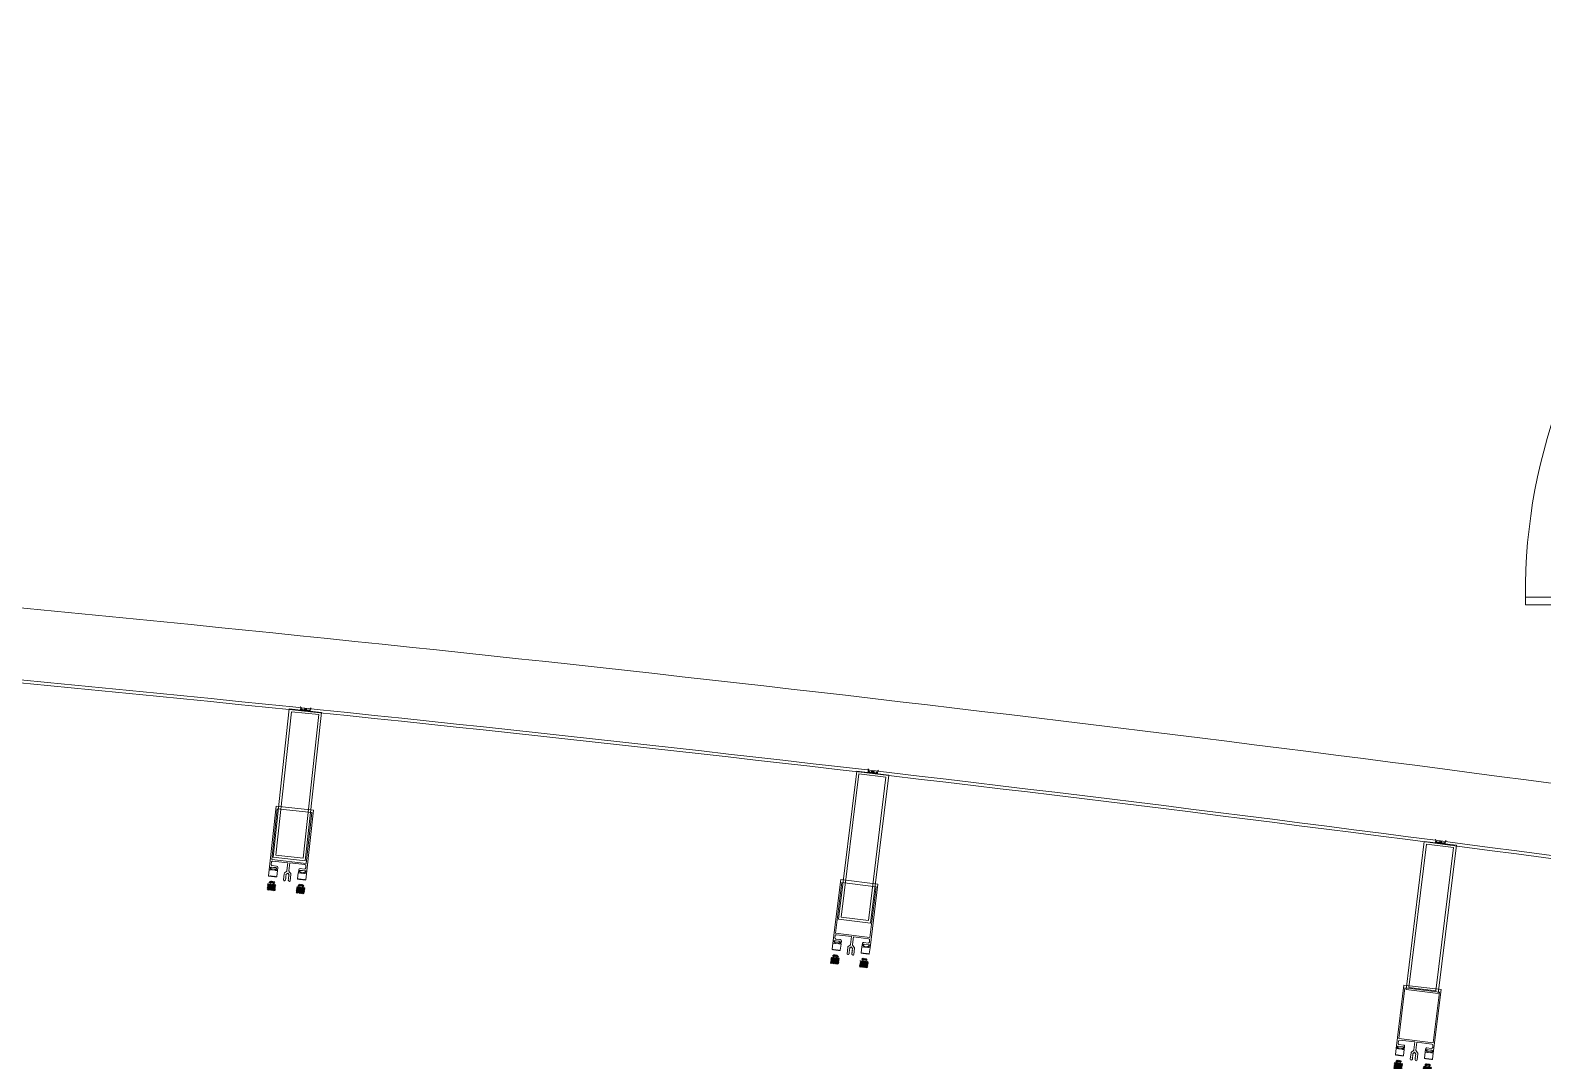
# Model space of a CAD drawing. Header units: millimetres. Extents: x 8275 to 147087, y -297470 to -191881.
# Drawn here: x 83143 to 86185, y -250723 to -248652 of the extents above; entities that cross this region are included whole.
import ezdxf

# ---------------------------------------------------------------- set-up
doc = ezdxf.new("R2010")
doc.units = ezdxf.units.MM
doc.header["$LTSCALE"] = 250
doc.header["$MEASUREMENT"] = 0
doc.layers.add('hatch', color=9, linetype='Continuous', lineweight=0)
doc.layers.add('win', color=4, linetype='Continuous', lineweight=20)

# ---------------------------------------------------------------- blocks, each defined once
blk = doc.blocks.new('GL05')
at = {"layer": 'win'}
for p, q in [((3091775.244052282, -74977.70488777498, -466566.0597862288), (3091775.244052282, -75022.66263424962, -466566.0597862288)), ((3091897.644052286, -74977.70488777442, -466566.0597862288), (3091775.244052282, -74977.70488777387, -466566.0597862288)), ((3091897.644052286, -75036.8598173464, -466566.0597862288), (3091897.644052286, -74977.70488777442, -466566.0597862288)), ((3091775.244052282, -75022.66263424962, -466566.0597862288), (3091834.398981854, -75022.66263424962, -466566.0597862288)), ((3091834.398981854, -75022.66263424962, -466566.0597862288), (3091834.398981854, -75036.85981734695, -466566.0597862288)), ((3091834.398981854, -75036.85981734695, -466566.0597862288), (3091897.644052286, -75036.8598173464, -466566.0597862288)), ((3090789.798955898, -76116.98884389347, -466566.0597862288), (3090789.798955898, -76132.74714131377, -466566.0597862288)), ((3091834.398981854, -76116.98884389347, -466566.0597862288), (3090789.798955898, -76116.98884389347, -466566.0597862288)), ((3090789.798955898, -76132.74714131377, -466566.0597862288), (3091834.398981854, -76132.74714131377, -466566.0597862288)), ((3091775.244052282, -76132.7471413132, -466566.0597862288), (3091834.398981854, -76132.7471413132, -466566.0597862288)), ((3091775.244052282, -76177.70488778784, -466566.0597862288), (3091775.244052282, -76132.7471413132, -466566.0597862288)), ((3091834.398981854, -76118.54995821587, -466566.0597862288), (3091897.644052286, -76118.54995821642, -466566.0597862288)), ((3091834.398981854, -76132.7471413132, -466566.0597862288), (3091834.398981854, -76118.54995821587, -466566.0597862288)), ((3091897.644052286, -76118.54995821642, -466566.0597862288), (3091897.644052286, -76177.7048877884, -466566.0597862288)), ((3091897.644052286, -76177.7048877884, -466566.0597862288), (3091775.244052282, -76177.70488778895, -466566.0597862288))]:
    blk.add_line(p, q, dxfattribs=at)
blk.add_ellipse((3091899.24683989, -76130.40373092359, -466566.0597862288), major_axis=(809.1103141391113, -776.2210096165953), ratio=0.9780121451387153, start_param=2.38283199922335, end_param=3.905256821452882, dxfattribs=at)

msp = doc.modelspace()

# ---------------------------------------------------------------- hatches: boundary and pattern name
at = {"layer": 'hatch', "extrusion": (-0.0002913478952308012, -0.002672994555491496, 0.9999963851017215)}
h = msp.add_hatch(dxfattribs=at)
h.set_pattern_fill('AR-HBONE', color=256, scale=0.4111842104963491, style=0)
h.set_pattern_definition([(45.00000000000033, (-6690.016578292765, -321391.3986400378), (1.826024711421455e-16, 2.326009148470469), [4.934210525956217, -1.64473684198541]), (134.9999999999999, (-6688.853573718399, -321390.2356354634), (1.826024711421455e-16, 2.326009148470469), [4.934210525956217, -1.64473684198541])])
h.paths.add_polyline_path([(83625.85971137974, -250366.5386835982), (83625.6369411191, -250368.5824998279), (83631.08711772785, -250369.1765538718), (83631.30988799874, -250367.1327376316)], flags=16)
h.paths.add_polyline_path([(83689.791139171, -250373.507030849), (83689.5683689015, -250375.5508470666), (83684.1181922881, -250374.9567930227), (83684.3409625506, -250372.9129767928)], flags=16)
edge = h.paths.add_edge_path()
edge.add_arc((83634.53315272555, -250381.8330797145), 0.6853070175936381, 173.779476390043, 353.779476390043, ccw=False)
edge.add_arc((83633.1706085708, -250381.6845662036), 0.6853070175936381, 173.779476390043, 353.779476390043, ccw=False)
edge.add_arc((83631.80806441698, -250381.5360526925), 0.6853070184712208, 173.7794763133367, 353.7794763133367, ccw=False)
edge.add_arc((83630.44552025711, -250381.3875391805), 0.6853070185111109, 173.7794764634141, 353.77947646341414, ccw=False)
edge.add_arc((83629.08297610423, -250381.2390256698), 0.6853070167758907, 173.7794766193279, 353.7794766193279, ccw=False)
edge.add_arc((83627.72043195413, -250381.0905121593), 0.6853070175936381, 173.779476390043, 353.779476390043, ccw=False)
edge.add_arc((83626.35788780032, -250380.9419986481), 0.6853070175936381, 173.7794763908767, 353.7794763908767, ccw=False)
edge.add_arc((83624.99534364603, -250380.793485137), 0.685307018531056, 173.7794764634141, 353.77947646341414, ccw=False)
edge.add_arc((83623.63279949548, -250380.6449716263), 0.6853070148412199, 173.7794763216744, 353.7794763216744, ccw=False)
edge.add_arc((83622.2702553412, -250380.4964581153), 0.6853070203261112, 173.7794764592453, 353.7794764592453, ccw=False)
edge.add_arc((83620.90771118179, -250380.3479446033), 0.6853070175936381, 173.779476390043, 353.779476390043, ccw=False)
edge.add_arc((83619.5451670317, -250380.1994310928), 0.6853070149010551, 173.7794764734193, 353.7794764734193, ccw=False)
edge.add_line((83618.86389495758, -250380.1251743375), (83620.18676450336, -250367.9884457746))
edge.add_line((83620.18676450662, -250367.9884457846), (83624.00188814104, -250368.404283616))
edge.add_line((83624.00188813638, -250368.4042836151), (83624.22465839889, -250366.360467376))
edge.add_line((83624.22465839796, -250366.3604673854), (83622.45335099706, -250366.1673998209))
edge.add_line((83622.4533509966, -250366.1673998209), (83624.46313342499, -250362.9396312138))
edge.add_line((83624.46313342592, -250362.939631214), (83633.3408860811, -250363.9072814925))
edge.add_line((83633.34088607877, -250363.9072814899), (83634.71624838095, -250367.5040214182))
edge.add_line((83634.71624838095, -250367.5040214203), (83632.94494098006, -250367.3109538559))
edge.add_line((83632.94494098146, -250367.3109538562), (83632.72217071615, -250369.3547700857))
edge.add_line((83632.72217071429, -250369.3547700854), (83636.53729434498, -250369.7706079164))
edge.add_line((83636.53729434405, -250369.7706079158), (83635.21441739146, -250381.9074043884))
edge.add_arc((83678.03567404114, -250386.4888061089), 0.6853070175936381, 173.7794764600793, 353.7794764600791)
edge.add_arc((83679.39821819589, -250386.6373196206), 0.6853070175936381, 173.7794764600793, 353.7794764600791)
edge.add_arc((83680.7607623497, -250386.7858331313), 0.6853070184512756, 173.7794765367855, 353.7794765367854)
edge.add_arc((83682.12330650957, -250386.9343466428), 0.685307018531056, 173.779476386708, 353.7794763867084)
edge.add_arc((83683.48585066013, -250387.0828601537), 0.6853070167758907, 173.7794762307942, 353.7794762307946)
edge.add_arc((83684.84839481395, -250387.2313736649), 0.6853070175936381, 173.7794764600793, 353.7794764600791)
edge.add_arc((83686.21093896404, -250387.3798871753), 0.6853070176135833, 173.7794764592455, 353.7794764592454)
edge.add_arc((83687.57348312344, -250387.5284006876), 0.6853070185111109, 173.779476386708, 353.7794763867084)
edge.add_arc((83688.93602727307, -250387.676914198), 0.6853070148611651, 173.7794765284478, 353.7794765284477)
edge.add_arc((83690.29857142782, -250387.8254277088), 0.6853070203261112, 173.7794763908768, 353.7794763908772)
edge.add_arc((83691.66111558722, -250387.973941221), 0.6853070175936381, 173.7794764600793, 353.7794764600791)
edge.add_arc((83693.02365973545, -250388.1224547311), 0.6853070149210002, 173.7794763767028, 353.7794763767032)
edge.add_line((83693.70493181096, -250388.1967114865), (83695.0185455149, -250376.1449011125))
edge.add_line((83695.0185455149, -250376.1449011109), (83691.20342188422, -250375.7290632799))
edge.add_line((83691.20342188468, -250375.72906328), (83691.42619214999, -250373.6852470505))
edge.add_line((83691.42619214999, -250373.6852470502), (83693.19749955088, -250373.8783146146))
edge.add_line((83693.19749955228, -250373.8783146267), (83691.93028468033, -250370.2933624575))
edge.add_line((83691.93028468406, -250370.2933624572), (83683.05253202654, -250369.3257121971))
edge.add_line((83683.05253202654, -250369.3257121877), (83680.93460216606, -250372.5416930171))
edge.add_line((83680.93460216746, -250372.5416930153), (83682.70590956835, -250372.7347605798))
edge.add_line((83682.70590956742, -250372.7347605911), (83682.48313930212, -250374.7785768207))
edge.add_line((83682.48313930025, -250374.77857682), (83678.66801566957, -250374.362738989))
edge.add_line((83678.66801567515, -250374.36273899), (83677.35439456766, -250386.4146172831))
at = {"layer": 'hatch', "extrusion": (-0.0003291624351153852, -0.002668601802639651, 0.9999963851017214)}
h = msp.add_hatch(dxfattribs=at)
h.set_pattern_fill('AR-HBONE', color=256, scale=0.4111842104963491, angle=-2.305242116844437e-19, style=0)
h.set_pattern_definition([(45, (-6690.443829746189, -321391.3521028486), (1.826145386562499e-16, 2.326009148470442), [4.934210525956189, -1.644736841985396]), (135, (-6689.280825171823, -321390.1890982743), (1.826145386562499e-16, 2.326009148470442), [4.934210525956189, -1.644736841985396])])
h.paths.add_polyline_path([(84759.09768709846, -250514.3783416518), (84758.84600310752, -250516.4187990856), (84764.2872229277, -250517.0899564083), (84764.53890692795, -250515.0494989642)], flags=16)
h.paths.add_polyline_path([(84822.92405034209, -250522.2511224763), (84822.67236634323, -250524.2915798978), (84817.2311465198, -250523.620422575), (84817.4828305112, -250521.579965141)], flags=16)
edge = h.paths.add_edge_path()
edge.add_arc((84767.5537232587, -250529.7940021892), 0.6853070175936381, 172.9682638518115, 352.9682638518115, ccw=False)
edge.add_arc((84766.19341830097, -250529.6262128584), 0.6853070175936381, 172.9682638518115, 352.9682638518115, ccw=False)
edge.add_arc((84764.83311334465, -250529.4584235276), 0.6853070184712208, 172.9682637751053, 352.9682637751053, ccw=False)
edge.add_arc((84763.47280838227, -250529.2906341958), 0.6853070185111109, 172.9682639251827, 352.9682639251827, ccw=False)
edge.add_arc((84762.11250342641, -250529.1228448653), 0.6853070167758907, 172.9682640810964, 352.96826408109644, ccw=False)
edge.add_arc((84760.75219847381, -250528.9550555351), 0.6853070175936381, 172.9682638518115, 352.9682638518115, ccw=False)
edge.add_arc((84759.39189351749, -250528.7872662041), 0.6853070175936381, 172.9682638526453, 352.9682638526453, ccw=False)
edge.add_arc((84758.03158856023, -250528.6194768733), 0.685307018531056, 172.9682639251827, 352.9682639251827, ccw=False)
edge.add_arc((84756.67128360717, -250528.4516875429), 0.6853070148412199, 172.9682637834429, 352.9682637834429, ccw=False)
edge.add_arc((84755.31097865084, -250528.2838982121), 0.6853070203261112, 172.9682639210139, 352.9682639210139, ccw=False)
edge.add_arc((84753.95067368847, -250528.1161088803), 0.6853070175936381, 172.9682638518115, 352.9682638518115, ccw=False)
edge.add_arc((84752.5903687354, -250527.9483195501), 0.6853070149010551, 172.9682639351879, 352.96826393518785, ccw=False)
edge.add_line((84751.91021626003, -250527.864424885), (84753.40478328176, -250515.7476417533))
edge.add_line((84753.40478328502, -250515.7476417633), (84757.21363716645, -250516.21745189))
edge.add_line((84757.2136371618, -250516.2174518891), (84757.46532115413, -250514.176994446))
edge.add_line((84757.46532115366, -250514.1769944553), (84755.69692470905, -250513.9588683251))
edge.add_line((84755.69692470858, -250513.9588683252), (84757.75220398678, -250510.7598774408))
edge.add_line((84757.75220398817, -250510.7598774411), (84766.61536699467, -250511.8531206844))
edge.add_line((84766.61536699234, -250511.8531206817), (84767.9396693169, -250515.4689723002))
edge.add_line((84767.93966931643, -250515.4689723023), (84766.17127287181, -250515.2508461722))
edge.add_line((84766.17127287367, -250515.2508461725), (84765.91958887901, -250517.291303606))
edge.add_line((84765.91958887715, -250517.2913036056), (84769.72844275486, -250517.7611137319))
edge.add_line((84769.7284427544, -250517.7611137313), (84768.2338673652, -250529.8779646611))
edge.add_arc((84810.9859693188, -250535.0651644148), 0.6853070175936381, 172.9682639218477, 352.9682639218476)
edge.add_arc((84812.34627427653, -250535.2329537463), 0.6853070175936381, 172.9682639218477, 352.9682639218476)
edge.add_arc((84813.70657923285, -250535.4007430768), 0.6853070184512756, 172.968263998554, 352.9682639985539)
edge.add_arc((84815.06688419523, -250535.5685324082), 0.685307018531056, 172.9682638484765, 352.9682638484769)
edge.add_arc((84816.42718914876, -250535.7363217388), 0.6853070167758907, 172.9682636925627, 352.9682636925631)
edge.add_arc((84817.78749410462, -250535.9041110697), 0.6853070175936381, 172.9682639218477, 352.9682639218476)
edge.add_arc((84819.14779905722, -250536.0719003998), 0.6853070176135833, 172.968263921014, 352.9682639210139)
edge.add_arc((84820.50810402006, -250536.2396897318), 0.6853070185111109, 172.9682638484765, 352.9682638484769)
edge.add_arc((84821.86840897173, -250536.4074790619), 0.6853070148611651, 172.9682639902163, 352.9682639902162)
edge.add_arc((84823.22871392898, -250536.5752683926), 0.6853070203261112, 172.9682638526453, 352.9682638526457)
edge.add_arc((84824.58901889136, -250536.7430577246), 0.6853070175936381, 172.9682639218477, 352.9682639218476)
edge.add_arc((84825.9493238421, -250536.9108470543), 0.6853070149210002, 172.9682638384713, 352.9682638384717)
edge.add_line((84826.62947631933, -250536.9947417196), (84828.1135861676, -250524.9627372228))
edge.add_line((84828.11358616714, -250524.9627372211), (84824.30473228943, -250524.4929270949))
edge.add_line((84824.30473228943, -250524.492927095), (84824.55641628409, -250522.4524696615))
edge.add_line((84824.55641628455, -250522.4524696611), (84826.32481272917, -250522.6705957912))
edge.add_line((84826.3248127301, -250522.6705958034), (84825.10848010684, -250519.0680618983))
edge.add_line((84825.10848011103, -250519.0680618981), (84816.2453171022, -250517.9748186731))
edge.add_line((84816.24531710174, -250517.9748186638), (84814.08206812039, -250521.160491816))
edge.add_line((84814.08206812132, -250521.1604918143), (84815.85046456594, -250521.3786179444))
edge.add_line((84815.85046456501, -250521.3786179557), (84815.59878057035, -250523.4190753892))
edge.add_line((84815.59878056802, -250523.4190753885), (84811.78992669031, -250522.9492652623))
edge.add_line((84811.7899266959, -250522.9492652632), (84810.30580848342, -250534.9813375676))
at = {"layer": 'hatch', "extrusion": (-0.0003291624351153853, -0.002668601802639652, 0.9999963851017214)}
h = msp.add_hatch(dxfattribs=at)
h.set_pattern_fill('AR-HBONE', color=256, scale=0.4111842104963491, angle=-2.305242116844437e-19, style=0)
h.set_pattern_definition([(45, (-6690.443829746189, -321391.3521028486), (1.826142923804519e-16, 2.326009148470442), [4.934210525956189, -1.644736841985396]), (135, (-6689.280825171823, -321390.1890982743), (1.826142923804519e-16, 2.326009148470442), [4.934210525956189, -1.644736841985396])])
h.paths.add_polyline_path([(85891.92685553225, -250726.2297808368), (85891.67517154131, -250728.2702382705), (85897.11639136149, -250728.9413955933), (85897.36807536174, -250726.9009381492)], flags=16)
h.paths.add_polyline_path([(85955.75321877588, -250734.1025616612), (85955.50153477702, -250736.1430190828), (85950.06031495359, -250735.4718617599), (85950.31199894499, -250733.4314043259)], flags=16)
edge = h.paths.add_edge_path()
edge.add_arc((85900.38289169248, -250741.6454413741), 0.6853070175936381, 172.9682638518115, 352.9682638518115, ccw=False)
edge.add_arc((85899.02258673476, -250741.4776520434), 0.6853070175936381, 172.9682638518115, 352.9682638518115, ccw=False)
edge.add_arc((85897.66228177844, -250741.3098627125), 0.6853070184712208, 172.9682637751053, 352.9682637751053, ccw=False)
edge.add_arc((85896.30197681606, -250741.1420733807), 0.6853070185111109, 172.9682639251827, 352.9682639251827, ccw=False)
edge.add_arc((85894.9416718602, -250740.9742840503), 0.6853070167758907, 172.9682640810964, 352.96826408109644, ccw=False)
edge.add_arc((85893.5813669076, -250740.80649472), 0.6853070175936381, 172.9682638518115, 352.9682638518115, ccw=False)
edge.add_arc((85892.22106195128, -250740.638705389), 0.6853070175936381, 172.9682638526453, 352.9682638526453, ccw=False)
edge.add_arc((85890.86075699402, -250740.4709160583), 0.685307018531056, 172.9682639251827, 352.9682639251827, ccw=False)
edge.add_arc((85889.50045204096, -250740.3031267278), 0.6853070148412199, 172.9682637834429, 352.9682637834429, ccw=False)
edge.add_arc((85888.14014708463, -250740.135337397), 0.6853070203261112, 172.9682639210139, 352.9682639210139, ccw=False)
edge.add_arc((85886.77984212225, -250739.9675480653), 0.6853070175936381, 172.9682638518115, 352.9682638518115, ccw=False)
edge.add_arc((85885.41953716919, -250739.799758735), 0.6853070149010551, 172.9682639351879, 352.96826393518785, ccw=False)
edge.add_line((85884.73938469382, -250739.71586407), (85886.23395171555, -250727.5990809382))
edge.add_line((85886.23395171881, -250727.5990809482), (85890.04280560024, -250728.0688910749))
edge.add_line((85890.04280559559, -250728.068891074), (85890.29448958792, -250726.0284336309))
edge.add_line((85890.29448958745, -250726.0284336402), (85888.52609314283, -250725.8103075101))
edge.add_line((85888.52609314237, -250725.8103075101), (85890.58137242057, -250722.6113166257))
edge.add_line((85890.58137242196, -250722.611316626), (85899.44453542845, -250723.7045598693))
edge.add_line((85899.44453542613, -250723.7045598666), (85900.76883775069, -250727.3204114851))
edge.add_line((85900.76883775022, -250727.3204114872), (85899.0004413056, -250727.1022853571))
edge.add_line((85899.00044130746, -250727.1022853575), (85898.7487573128, -250729.142742791))
edge.add_line((85898.74875731094, -250729.1427427905), (85902.55761118865, -250729.6125529168))
edge.add_line((85902.55761118818, -250729.6125529163), (85901.06303579899, -250741.7294038461))
edge.add_arc((85943.8151377526, -250746.9166035998), 0.6853070175936381, 172.9682639218477, 352.9682639218476)
edge.add_arc((85945.17544271032, -250747.0843929312), 0.6853070175936381, 172.9682639218477, 352.9682639218476)
edge.add_arc((85946.53574766664, -250747.2521822617), 0.6853070184512756, 172.968263998554, 352.9682639985539)
edge.add_arc((85947.89605262902, -250747.4199715931), 0.685307018531056, 172.9682638484765, 352.9682638484769)
edge.add_arc((85949.25635758255, -250747.5877609237), 0.6853070167758907, 172.9682636925627, 352.9682636925631)
edge.add_arc((85950.6166625384, -250747.7555502546), 0.6853070175936381, 172.9682639218477, 352.9682639218476)
edge.add_arc((85951.976967491, -250747.9233395847), 0.6853070176135833, 172.968263921014, 352.9682639210139)
edge.add_arc((85953.33727245385, -250748.0911289167), 0.6853070185111109, 172.9682638484765, 352.9682638484769)
edge.add_arc((85954.69757740552, -250748.2589182469), 0.6853070148611651, 172.9682639902163, 352.9682639902162)
edge.add_arc((85956.05788236277, -250748.4267075775), 0.6853070203261112, 172.9682638526453, 352.9682638526457)
edge.add_arc((85957.41818732515, -250748.5944969095), 0.6853070175936381, 172.9682639218477, 352.9682639218476)
edge.add_arc((85958.77849227589, -250748.7622862392), 0.6853070149210002, 172.9682638384713, 352.9682638384717)
edge.add_line((85959.45864475312, -250748.8461809045), (85960.94275460139, -250736.8141764077))
edge.add_line((85960.94275460092, -250736.814176406), (85957.13390072322, -250736.3443662798))
edge.add_line((85957.13390072322, -250736.3443662799), (85957.38558471788, -250734.3039088464))
edge.add_line((85957.38558471834, -250734.303908846), (85959.15398116296, -250734.5220349761))
edge.add_line((85959.1539811639, -250734.5220349883), (85957.93764854062, -250730.9195010832))
edge.add_line((85957.93764854482, -250730.919501083), (85949.074485536, -250729.826257858))
edge.add_line((85949.07448553553, -250729.8262578487), (85946.91123655418, -250733.0119310009))
edge.add_line((85946.91123655511, -250733.0119309992), (85948.67963299973, -250733.2300571293))
edge.add_line((85948.6796329988, -250733.2300571406), (85948.42794900414, -250735.2705145741))
edge.add_line((85948.42794900181, -250735.2705145735), (85944.6190951241, -250734.8007044472))
edge.add_line((85944.61909512969, -250734.8007044482), (85943.13497691721, -250746.8327767526))

# ---------------------------------------------------------------- linework, layer by layer
at = {"layer": 'win', "extrusion": (-0.0002913478952306587, -0.002672994555491496, 0.9999963851017215)}
for p, q in [((83685.97921189712, -250011.3912846864, -11300.6378476528), (83687.19324366562, -250012.9023369581, -11300.6378476528)), ((83687.19324366562, -250012.9023369581, -11300.6378476528), (83686.59919389011, -250018.3524940932, -11300.6378476528)), ((83706.26886262326, -250014.9815186732, -11300.6378476528), (83705.67481284775, -250020.43167582, -11300.6378476528)), ((83707.77991927788, -250013.7674923736, -11300.6378476528), (83706.26886262326, -250014.9815186732, -11300.6378476528)), ((83686.59919389011, -250018.3524940932, -11300.6378476528), (83685.08813723456, -250019.5665204044, -11300.6378476528)), ((83705.67481284775, -250020.43167582, -11300.6378476528), (83706.88884462137, -250021.9427280925, -11300.6378476528))]:
    msp.add_line(p, q, dxfattribs=at)
at = {"layer": 'win', "extrusion": (-0.0003291624351152406, -0.002668601802639637, 0.9999963851017215)}
for p, q in [((84827.15353924641, -250136.5829319099, -11300.6378476528), (84828.34605615027, -250138.1110207611, -11300.6378476528)), ((84828.34605615027, -250138.1110207611, -11300.6378476528), (84827.67490364145, -250143.5522212026, -11300.6378476528)), ((84827.67490364145, -250143.5522212026, -11300.6378476528), (84826.14681048458, -250144.7447325875, -11300.6378476528)), ((84847.39032656653, -250140.4600630161, -11300.6378476528), (84846.71917405864, -250145.9012634691, -11300.6378476528)), ((84846.71917405864, -250145.9012634691, -11300.6378476528), (84847.91169096716, -250147.4293523212, -11300.6378476528)), ((84848.91841972293, -250139.2675516427, -11300.6378476528), (84847.39032656653, -250140.4600630161, -11300.6378476528)), ((85969.21022569668, -250284.8209624874, -11300.6378476528), (85967.6821325398, -250286.0134738723, -11300.6378476528)), ((85968.68886130163, -250277.8516731947, -11300.6378476528), (85969.8813782055, -250279.379762046, -11300.6378476528)), ((85969.8813782055, -250279.379762046, -11300.6378476528), (85969.21022569668, -250284.8209624874, -11300.6378476528)), ((85988.92564862175, -250281.7288043009, -11300.6378476528), (85988.25449611386, -250287.170004754, -11300.6378476528)), ((85988.25449611386, -250287.170004754, -11300.6378476528), (85989.44701302238, -250288.698093606, -11300.6378476528)), ((85990.45374177815, -250280.5362929276, -11300.6378476528), (85988.92564862175, -250281.7288043009, -11300.6378476528))]:
    msp.add_line(p, q, dxfattribs=at)
at = {"layer": 'win', "elevation": -11300.6378476528}
for points in [[(83695.90801051632, -250321.4328154625), (83728.41453168076, -250023.1991384883), (83663.79723500274, -250016.156058902), (83631.29071383644, -250314.3897358767)], [(83691.479224585, -250315.9204788265), (83722.9021950448, -250027.6279244185), (83668.22602093313, -250021.6683955378), (83636.8030504724, -250309.9609499461)], [(84832.69183461415, -250446.7339582382), (84869.41743256245, -250148.9903933118), (84804.90632682806, -250141.0331804224), (84768.1807288779, -250438.7767453493)], [(84828.34153516311, -250441.15947219), (84863.84294651402, -250153.3406927615), (84809.25662627816, -250146.6076664704), (84773.75521492632, -250434.4264458992)], [(85974.22715666937, -250588.0026995231), (86010.95275461767, -250290.2591345967), (85946.44164888328, -250282.3019217072), (85909.71605093312, -250580.0454866341)], [(85969.87685721833, -250582.4282134748), (86005.37826856924, -250294.6094340463), (85950.79194833338, -250287.8764077552), (85915.29053698154, -250575.695187184)]]:
    msp.add_lwpolyline(points, close=True, dxfattribs=at)
at = {"layer": 'win', "extrusion": (-0.0002913478952306587, -0.002672994555491496, 0.9999963851017215), "elevation": -10439.64903442429}
msp.add_lwpolyline([(83659.31785147943, -250381.6290007337), (83659.80346374305, -250382.2334237963), (83659.19904066969, -250382.7190360517), (83658.90201365149, -250385.4441243653), (83659.38762590995, -250386.0485474249), (83658.78320284425, -250386.5341596858), (83658.48617581786, -250389.2592479949), (83658.97686422708, -250389.8699891487, 0.9606708062894292), (83662.52925423083, -250390.113551771), (83663.89514134919, -250377.5821565074, 0.1989123673796638), (83663.36582428357, -250375.7696234509), (83660.39680987145, -250372.0742043779, -0.1989123673796519), (83659.86749281327, -250370.2616713191), (83661.5771469257, -250354.576369726), (83691.82562713268, -250357.8733696714, -0.414213562373095), (83694.010882285, -250360.5932734616), (83693.58019310117, -250364.5446515178, -0.414213562373095), (83690.86028931156, -250366.7299066696), (83682.14000672943, -250365.7794202074, 0.414213562373095), (83679.4201029266, -250367.9646753565), (83678.7220894335, -250374.3686328736), (83682.53721306342, -250374.7844707158), (83682.7599833225, -250372.7406544745), (83680.98867591584, -250372.5475869213), (83681.35995969856, -250369.1412265336), (83693.62285708859, -250370.4778481338), (83693.25157330895, -250373.8842085109), (83691.48026589822, -250373.6911409555), (83691.25749564078, -250375.7349571749), (83695.07261926615, -250376.1507950043), (83709.01905311548, -250248.198909798), (83634.0791246866, -250240.0306666947), (83620.1326908323, -250367.9825519106), (83623.94781446322, -250368.3983897425), (83624.17058472455, -250366.3545735008), (83622.39927732214, -250366.1615059478), (83622.7705611105, -250362.7551455606), (83635.03345848511, -250364.0917671599), (83634.6621747103, -250367.4981275475), (83632.89086731046, -250367.3050599839), (83632.66809704166, -250369.3488762128), (83636.48322067752, -250369.7647140327), (83637.1812341721, -250363.3607565163, 0.414213562373095), (83634.99597901996, -250360.6408527181), (83626.27569644121, -250359.6903662572, -0.414213562373095), (83624.0904412777, -250356.9704624559), (83624.5211304644, -250353.0190844128, -0.414213562373095), (83627.2410342613, -250350.8338292488), (83657.4895144701, -250354.1308291939), (83655.77986035412, -250369.8161307866, -0.1989123673796519), (83654.87248961843, -250371.4720688847), (83651.17707055197, -250374.4410832956, 0.1989123673796638), (83650.26969980793, -250376.0970214028), (83648.90381269388, -250388.6284166607, 0.9606708062894292), (83652.4252580612, -250389.1558823549), (83653.03599921039, -250388.6651939408), (83653.3330262419, -250385.9401056429), (83652.84741397479, -250385.3356825729), (83653.45183703704, -250384.8500703089), (83653.74886406175, -250382.1249820088), (83653.26325181345, -250381.5205589439), (83653.8676748751, -250381.0349466802), (83654.16470189799, -250378.3098583808), (83653.67908963347, -250377.7054353109), (83657.30562802429, -250374.7917617699), (83660.219301567, -250378.4183001636), (83659.61487850784, -250378.9039124243)], format="xyb", close=True, dxfattribs=at)
at = {"layer": 'win', "extrusion": (-0.0002913478952306587, -0.002672994555491496, 0.9999963851017215)}
for points, elevation in [([(83636.2101589524, -250245.777870334), (83625.08548180328, -250347.8414166219), (83694.57523362903, -250355.4156056845), (83705.69991077099, -250253.352059385)], -10439.6490344243), ([(83625.85971141908, -250366.5386836087), (83625.63694116629, -250368.5824998404), (83631.0871177677, -250369.1765538814), (83631.30988803967, -250367.1327376445)], -10439.64903442431), ([(83689.79113921146, -250373.5070308605), (83689.56836894286, -250375.5508470772), (83684.11819233172, -250374.9567930344), (83684.34096258915, -250372.9129768033)], -10439.64903442431)]:
    msp.add_lwpolyline(points, close=True, dxfattribs=dict(at, elevation=elevation))
for points, elevation in [([(83635.21442484399, -250381.9073364824, -0.9999999999999999), (83633.85188069002, -250381.7588229716, -0.9999999999999999), (83632.48933654165, -250381.6103094612, -0.9999999999999999), (83631.12679238303, -250381.4617959493, -0.9999999999999999), (83629.76424822907, -250381.3132824379, -0.9999999999999999), (83628.40170407278, -250381.1647689341, -0.9999999999999999), (83627.03915991416, -250381.0162554144, -0.9999999999999999), (83625.67661576206, -250380.8677419032, -0.9999999999999999), (83624.31407161357, -250380.7192283942, -0.9999999999999999), (83622.9515274606, -250380.5707148828, -0.9999999999999999), (83621.58898330844, -250380.4222013731, -0.9999999999999999), (83620.22643915034, -250380.2736878608, -0.9999999999999999), (83618.86389500144, -250380.1251743497), (83620.18676454677, -250367.9884457945), (83623.94781446473, -250368.3983897364), (83624.17058472827, -250366.3545735069), (83622.4533510425, -250366.1673998325), (83624.46313346984, -250362.9396312257), (83633.34088613247, -250363.9072815034), (83634.71624842452, -250367.5040214313), (83632.89086731477, -250367.3050599837), (83632.66809704166, -250369.3488762124), (83636.53729438309, -250369.7706079255), (83635.21441742964, -250381.9074044061)], -10439.64903442428), ([(83677.35440200583, -250386.4145493648, 0.9999999999999999), (83678.71694616445, -250386.5630628764, 0.9999999999999999), (83680.07949031096, -250386.7115763853, 0.9999999999999999), (83681.44203447191, -250386.8600898988, 0.9999999999999999), (83682.80457863565, -250387.0086034112, 0.9999999999999999), (83684.16712277838, -250387.1571169198, 0.9999999999999999), (83685.52966692774, -250387.3056304305, 0.9999999999999999), (83686.8922110863, -250387.4541439428, 0.9999999999999999), (83688.25475523486, -250387.6026574527, 0.9999999999999999), (83689.61729939097, -250387.7511709644, 0.9999999999999999), (83690.97984354837, -250387.8996844752, 0.9999999999999999), (83692.34238770134, -250388.0481979861, 0.9999999999999999), (83693.70493184884, -250388.1967114964), (83695.01854555224, -250376.1449011204), (83691.20342192671, -250375.7290632907), (83691.42619219268, -250373.6852470613), (83693.19749958927, -250373.8783146364), (83691.93028472716, -250370.2933624678), (83683.0525320641, -250369.3257121965), (83680.93460220715, -250372.541693026), (83682.70590961384, -250372.7347606031), (83682.48313934366, -250374.7785768314), (83678.66801571965, -250374.3627390012), (83677.35439460602, -250386.4146172843)], -10439.6490344243)]:
    msp.add_lwpolyline(points, format="xyb", dxfattribs=dict(at, elevation=elevation))
at = {"layer": 'win', "extrusion": (-0.0003291624351152406, -0.002668601802639637, 0.9999963851017215), "elevation": -10440.80784437557}
for points in [[(84792.33882722606, -250529.9408418756), (84792.81583348358, -250530.5520795874), (84792.20459575982, -250531.0290858355), (84791.86901710098, -250533.7496957543), (84792.34602335191, -250534.360933463), (84791.73478564067, -250534.8379397175), (84791.3992069746, -250537.5585496316), (84791.88119941614, -250538.1761766684, 0.9606708062894292), (84795.42978504866, -250538.4700091072), (84796.97295296601, -250525.9592078683, 0.1989123673796638), (84796.46935053648, -250524.1393624821), (84793.55295291576, -250520.4022789114, -0.1989123673796519), (84793.04935049311, -250518.582433523), (84794.98090350362, -250502.922909066), (84825.17967352783, -250506.6478322095, -0.414213562373095), (84827.32620164772, -250509.3984019197), (84826.83961258784, -250513.3432863038, -0.414213562373095), (84824.08904287741, -250515.4898144246), (84815.38309115934, -250514.4159627162, 0.414213562373095), (84812.63252143694, -250516.562490835), (84811.84391158895, -250522.955924124), (84815.65276546848, -250523.4257342617), (84815.90444945748, -250521.3852768162), (84814.1360530072, -250521.1671506974), (84814.55552633834, -250517.7663883033), (84826.7982709525, -250519.2764922814), (84826.37879762393, -250522.6772546646), (84824.61040117034, -250522.4591285438), (84824.35871718355, -250524.4995859671), (84828.16757105387, -250524.9693960917), (84843.9241315427, -250397.2277867919), (84769.10735896883, -250387.9993736029), (84753.35079847724, -250515.7409829122), (84757.15965235503, -250516.2107930395), (84757.41133634577, -250514.1703355935), (84755.64293989922, -250513.9522094748), (84756.0624132369, -250510.5514470816), (84768.30515783427, -250512.0615510584), (84767.88568451193, -250515.4623134522), (84766.11728806795, -250515.2441873231), (84765.86560406911, -250517.2846447561), (84769.67445795049, -250517.7544548711), (84770.4630678, -250511.3610215823, 0.414213562373095), (84768.31653968012, -250508.6104518638), (84759.61058796365, -250507.5366001567, -0.414213562373095), (84757.4640598298, -250504.7860304352), (84757.9506488941, -250500.8411460641, -0.414213562373095), (84760.70121861153, -250498.6946179311), (84790.89998863685, -250502.4195410745), (84788.96843562316, -250518.079065531, -0.1989123673796519), (84788.03771129934, -250519.7219912341), (84784.30062773342, -250522.6383888546, 0.1989123673796638), (84783.36990339872, -250524.2813145661), (84781.82673548658, -250536.7921157998, 0.9606708062894292), (84785.34036012046, -250537.3693847462), (84785.95798715625, -250536.8873922986), (84786.2935658254, -250534.1667823952), (84785.81655956779, -250533.5555446765), (84786.42779727517, -250533.0785384189), (84786.76337593942, -250530.3579285135), (84786.28636969846, -250529.7466908001), (84786.89760741137, -250529.2696845431), (84787.233186075, -250526.5490746385), (84786.75617981797, -250525.9378369197), (84790.42360610091, -250523.0757994196), (84793.28564360297, -250526.7432257067), (84792.6744058962, -250527.2202319609)], [(85925.16799566016, -250741.7922810606), (85925.6450019179, -250742.4035187722), (85925.0337641948, -250742.8805250203), (85924.69818553653, -250745.6011349391), (85925.17519178716, -250746.2123726479), (85924.5639540761, -250746.6893789023), (85924.22837540883, -250749.4099888164), (85924.71036785167, -250750.0276158533, 0.9606708062894292), (85928.2589534832, -250750.3214482923), (85929.8021213996, -250737.8106470531, 0.1989123673796638), (85929.29851897183, -250735.9908016672), (85926.38212135002, -250732.2537180963, -0.1989123673796519), (85925.87851892847, -250730.4338727079), (85927.81007193918, -250714.7743482509), (85958.00884196305, -250718.4992713946, -0.414213562373095), (85960.15537008319, -250721.2498411047), (85959.66878102231, -250725.1947254887, -0.414213562373095), (85956.91821131189, -250727.3412536099), (85948.21225959309, -250726.2674019012, 0.414213562373095), (85945.46168987069, -250728.4139300197), (85944.67308002259, -250734.8073633089), (85948.48193390222, -250735.2771734468), (85948.7336178922, -250733.2367160012), (85946.96522144169, -250733.0185898824), (85947.38469477266, -250729.6178274882), (85959.62743938703, -250731.1279314663), (85959.20796605697, -250734.5286938496), (85957.43956960436, -250734.3105677287), (85957.18788561701, -250736.351025152), (85960.99673948756, -250736.8208352768), (85976.75329997849, -250609.0792259766), (85901.93652740384, -250599.8508127877), (85886.17996691042, -250727.5924220971), (85889.98882078912, -250728.0622322245), (85890.24050478032, -250726.0217747786), (85888.47210833349, -250725.8036486598), (85888.89158167125, -250722.4028862666), (85901.13432626877, -250723.9129902432), (85900.71485294477, -250727.3137526371), (85898.9464565018, -250727.0956265082), (85898.69477250257, -250729.1360839411), (85902.50362638445, -250729.605894056), (85903.29223623432, -250723.2124607673, 0.414213562373095), (85901.14570811429, -250720.4618910489), (85892.43975639816, -250719.3880393417, -0.414213562373095), (85890.29322826496, -250716.6374696202), (85890.77981732922, -250712.6925852491, -0.414213562373095), (85893.53038704678, -250710.546057116), (85923.72915707315, -250714.2709802595), (85921.79760405848, -250729.930504716, -0.1989123673796519), (85920.86687973443, -250731.573430419), (85917.12979616935, -250734.4898280396, 0.1989123673796638), (85916.19907183289, -250736.132753751), (85914.65590391887, -250748.6435549848, 0.9606708062894292), (85918.16952855542, -250749.2208239311), (85918.78715559047, -250748.7388314833), (85919.12273426032, -250746.0182215802), (85918.64572800227, -250745.4069838613), (85919.25696571032, -250744.9299776038), (85919.5925443745, -250742.2093676984), (85919.11553813337, -250741.5981299846), (85919.72677584628, -250741.1211237281), (85920.06235450949, -250738.4005138234), (85919.58534825408, -250737.7892761047), (85923.25277453409, -250734.9272386046), (85926.11481203769, -250738.5946648919), (85925.50357433048, -250739.0716711459)]]:
    msp.add_lwpolyline(points, format="xyb", close=True, dxfattribs=at)
at = {"layer": 'win', "extrusion": (-0.0003291624351152406, -0.002668601802639637, 0.9999963851017215)}
for points, elevation in [([(84771.15681156042, -250393.7761720922), (84758.58824834763, -250495.6719872235), (84827.96380110619, -250504.2292430929), (84840.53236431454, -250402.33342795)], -10440.80784437557), ([(84759.09768714066, -250514.3783416626), (84758.84600315428, -250516.4187990981), (84764.28722296873, -250517.0899564181), (84764.53890697066, -250515.049498977)], -10440.80784437558), ([(84822.9240503825, -250522.2511224876), (84822.67236638366, -250524.2915799082), (84817.23114656466, -250523.6204225869), (84817.48283055151, -250521.5799651516)], -10440.80784437559), ([(85903.9859799963, -250605.6276112772), (85891.41741678322, -250707.5234264084), (85960.79296954168, -250716.0806822777), (85973.36153274927, -250614.1848671349)], -10440.80784437558), ([(85891.92685557433, -250726.2297808476), (85891.67517158907, -250728.270238283), (85897.11639140306, -250728.941395603), (85897.36807540416, -250726.900938162)], -10440.80784437557), ([(85955.75321881635, -250734.1025616726), (85955.50153481746, -250736.1430190933), (85950.06031499812, -250735.4718617718), (85950.31199898515, -250733.4314043366)], -10440.80784437558)]:
    msp.add_lwpolyline(points, close=True, dxfattribs=dict(at, elevation=elevation))
for points, elevation in [([(84768.23387577798, -250529.8778968668, -0.9999999999999999), (84766.87357082067, -250529.7101075363, -0.9999999999999999), (84765.5132658698, -250529.5423182063, -0.9999999999999999), (84764.15296090861, -250529.3745288746, -0.9999999999999999), (84762.79265595136, -250529.2067395436, -0.9999999999999999), (84761.43235099335, -250529.03895022, -0.9999999999999999), (84760.07204603242, -250528.8711608803, -0.9999999999999999), (84758.71174107668, -250528.7033715495, -0.9999999999999999), (84757.35143612645, -250528.5355822208, -0.9999999999999999), (84755.99113117109, -250528.3677928896, -0.9999999999999999), (84754.63082621756, -250528.2000035603, -0.9999999999999999), (84753.2705212567, -250528.0322142283, -0.9999999999999999), (84751.91021630543, -250527.8644248974), (84753.40478332479, -250515.747641773), (84757.15965235665, -250516.2107930333), (84757.41133634694, -250514.1703355997), (84755.69692475416, -250513.958868337), (84757.75220403, -250510.7598774528), (84766.61536704627, -250511.853120696), (84767.93966936064, -250515.4689723135), (84766.11728807005, -250515.244187323), (84765.86560407028, -250517.2846447557), (84769.72844279384, -250517.7611137412), (84768.2338674012, -250529.8779646789)], -10440.80784437556), ([(84810.30581688219, -250534.9812697608, 0.9999999999999999), (84811.66612184259, -250535.1490590923, 0.9999999999999999), (84813.02642679146, -250535.3168484208, 0.9999999999999999), (84814.38673175617, -250535.4846377542, 0.9999999999999999), (84815.74703672198, -250535.6524270865, 0.9999999999999999), (84817.10734166874, -250535.8202164149, 0.9999999999999999), (84818.46764662175, -250535.9880057454, 0.9999999999999999), (84819.82795158157, -250536.1557950775, 0.9999999999999999), (84821.18825653338, -250536.323584407, 0.9999999999999999), (84822.54856149142, -250536.4913737384, 0.9999999999999999), (84823.90886645134, -250536.6591630692, 0.9999999999999999), (84825.26917140673, -250536.8269523996, 0.9999999999999999), (84826.6294763566, -250536.9947417296), (84828.11358620589, -250524.9627372305), (84824.30473233199, -250524.4929271057), (84824.55641632646, -250522.4524696721), (84826.32481276698, -250522.6705958132), (84825.10848015195, -250519.0680619088), (84816.24531714036, -250517.974818673), (84814.08206816099, -250521.160491825), (84815.85046460929, -250521.3786179677), (84815.59878061232, -250523.4190753999), (84811.78992674123, -250522.9492652746), (84810.30580852072, -250534.9813375686)], -10440.80784437558), ([(85901.06304421209, -250741.7293360514, -0.9999999999999999), (85899.70273925553, -250741.5615467209, -0.9999999999999999), (85898.34243430346, -250741.3937573908, -0.9999999999999999), (85896.98212934367, -250741.2259680593, -0.9999999999999999), (85895.62182438633, -250741.0581787283, -0.9999999999999999), (85894.26151942849, -250740.8903894047, -0.9999999999999999), (85892.90121446694, -250740.7226000649, -0.9999999999999999), (85891.54090951207, -250740.5548107342, -0.9999999999999999), (85890.18060456192, -250740.3870214056, -0.9999999999999999), (85888.82029960632, -250740.2192320742, -0.9999999999999999), (85887.45999465212, -250740.051442745, -0.9999999999999999), (85886.09968969191, -250739.8836534131, -0.9999999999999999), (85884.73938474059, -250739.7158640822), (85886.23395175966, -250727.5990809581), (85889.98882079034, -250728.0622322183), (85890.24050478253, -250726.0217747848), (85888.52609318854, -250725.8103075219), (85890.58137246552, -250722.6113166377), (85899.44453548225, -250723.7045598809), (85900.76883779552, -250727.3204114985), (85898.94645650494, -250727.0956265081), (85898.69477250327, -250729.1360839407), (85902.5576112278, -250729.6125529261), (85901.06303583537, -250741.7294038639)], -10440.80784437555), ([(85943.13498531622, -250746.8327089458, 0.9999999999999999), (85944.49529027825, -250747.0004982771, 0.9999999999999999), (85945.85559522639, -250747.1682876057, 0.9999999999999999), (85947.21590018972, -250747.3360769391, 0.9999999999999999), (85948.57620515676, -250747.5038662715, 0.9999999999999999), (85949.93651010354, -250747.6716555999, 0.9999999999999999), (85951.29681505596, -250747.8394449304, 0.9999999999999999), (85952.65712001538, -250748.0072342624, 0.9999999999999999), (85954.0174249679, -250748.1750235919, 0.9999999999999999), (85955.37772992684, -250748.3428129234, 0.9999999999999999), (85956.73803488573, -250748.5106022541, 0.9999999999999999), (85958.09833984112, -250748.6783915847, 0.9999999999999999), (85959.45864479126, -250748.8461809145), (85960.94275463925, -250736.8141764155), (85957.13390076638, -250736.3443662908), (85957.38558476037, -250734.3039088571), (85959.15398120244, -250734.5220349982), (85957.93764858793, -250730.9195010938), (85949.07448557588, -250729.8262578579), (85946.91123659589, -250733.0119310098), (85948.67963304372, -250733.2300571528), (85948.42794904472, -250735.2705145849), (85944.61909517458, -250734.8007044596), (85943.13497695586, -250746.8327767536)], -10440.80784437557)]:
    msp.add_lwpolyline(points, format="xyb", dxfattribs=dict(at, elevation=elevation))
at = {"layer": 'win'}
for radius in [83867.26247280023, 83717.26247280023, 83723.26247280023]:
    msp.add_arc((75126.12655688869, -333298.2344909966, -11300.6378476528), radius, 81.76720826311949, 86.5924068685645, dxfattribs=at)
at = {"layer": 'win', "extrusion": (-0.0002913478952306587, -0.002672994555491496, 0.9999963851017215)}
for centre, radius, start, end in [((83684.91646293242, -250065.0916271233, -10656.63528161279), 18.66373521831405, 85.2414598094663, 94.54082352333508), ((83684.87618105991, -250057.7425974652, -10656.65491386312), 11.84415585990497, 83.04909607684372, 96.70081742944839), ((83683.97335186141, -250069.104547063, -10656.62428028592), 23.68932309987656, 84.36214031716517, 91.0113377533078), ((83684.45495768674, -250125.708966147, -10656.47311675722), 79.43733587598572, 81.34528860185365, 86.21366404779032), ((83686.39773999738, -250107.8848196879, -10656.52132680346), 61.98307333192854, 80.79123312839876, 86.7677197178097), ((83689.48198345702, -250079.588283845, -10656.59786215423), 34.0854521669411, 79.16664047843459, 88.39231236594755), ((83686.73897290556, -250104.7541624265, -10656.52979448138), 56.02831096297897, 72.49367866695403, 95.06527415748525), ((83686.44579421218, -250107.4439441262, -10656.52251926625), 59.50225788623588, 74.15191663610427, 93.40703617929695), ((83686.35049401522, -250108.3182801918, -10656.52015439664), 60.98800946245647, 74.72842210219929, 92.83053074258312), ((83685.79093292558, -250085.0513015029, -10656.58218409807), 38.16461497224456, 88.58565721108839, 93.61139160572637), ((83665.41489563289, -250300.3929068174, -10656.00063854491), 254.6448962107594, 82.9690118457132, 84.58994097509105), ((83694.38007577197, -250075.1660910622, -10656.61110975283), 27.34609378610929, 72.8086468044275, 79.80924705224261), ((83696.3112704644, -250069.3676625027, -10656.62717162972), 21.72982308732188, 73.40619843989171, 81.33746056744228), ((83699.00404160013, -250056.8850761974, -10656.661322173), 9.462229877207651, 67.90434296955812, 85.05828340659517), ((83697.68905930569, -250062.4923724754, -10656.64595072694), 15.63818546316107, 71.64228893633558, 81.77586046513647)]:
    msp.add_arc(centre, radius, start, end, dxfattribs=at)
at = {"layer": 'win', "extrusion": (-0.0003291624351152406, -0.002668601802639637, 0.9999963851017215)}
for centre, radius, start, end in [((84826.57863940614, -250229.9590036784, -10660.83412459716), 56.02831096297897, 71.68246613745481, 94.25406163074213), ((84826.24740855463, -250232.6443650063, -10660.82684938201), 59.50225788623588, 73.34070411319782, 92.5958236522427), ((84826.13973918215, -250233.5172641927, -10660.82448451242), 60.98800946245647, 73.9172095455318, 92.01931822333616), ((84825.90964472319, -250210.2446953087, -10660.88651421384), 38.16461497224456, 87.77444467663953, 92.80017904539403), ((84825.31784858732, -250190.2746408158, -10660.93961172855), 18.66373521831405, 84.43024726048823, 93.72961098696082), ((84825.38161726283, -250182.9257774275, -10660.95924397888), 11.84415585990497, 82.23788354629396, 95.88960488991077), ((84824.3180176991, -250194.2738061194, -10660.92861040168), 23.68932309987656, 83.55092776533527, 90.20012521784759), ((84802.48687407855, -250425.2762364613, -10660.30496866068), 254.6448962107594, 82.15779931769292, 83.77872844940094), ((84823.9981779983, -250250.8793703919, -10660.77744687298), 79.43733587598572, 80.53407606035962, 85.4024514983079), ((84826.19311730049, -250233.0845160352, -10660.82565691923), 61.98307333192854, 79.9800205742535, 85.95650718518291), ((84829.67766993394, -250204.8344825596, -10660.90219226999), 34.0854521669411, 78.35542793014844, 87.58109981948489), ((84834.6378800958, -250200.4820794912, -10660.91543986859), 27.34609378610929, 71.99743425130511, 78.9980345019066), ((84836.65097455065, -250194.7115736711, -10660.93150174549), 21.72982308732188, 72.59498587999144, 80.52624804147008), ((84839.520202467, -250182.2683623319, -10660.96565228877), 9.462229877207651, 67.09313043663676, 84.24707085853836), ((84838.12596466899, -250187.8564792738, -10660.95028084271), 15.63818546316107, 70.8310763958271, 80.96464793391742), ((85968.11389962022, -250371.2282446763, -10660.83288512588), 56.02831096297897, 71.68246613745481, 94.25406163074213), ((85967.78266876908, -250373.9136060044, -10660.82560991074), 59.50225788623588, 73.34070411319782, 92.5958236522427), ((85967.67499939687, -250374.7865051908, -10660.82324504115), 60.98800946245647, 73.9172095455318, 92.01931822333616), ((85967.44490493751, -250351.5139363066, -10660.88527474257), 38.16461497224456, 87.77444467663953, 92.80017904539403), ((85966.85310880214, -250331.5438818139, -10660.93837225729), 18.66373521831405, 84.43024726048823, 93.72961098696082), ((85966.91687747638, -250324.1950184254, -10660.9580045076), 11.84415585990497, 82.23788354629396, 95.88960488991077), ((85965.85327791335, -250335.5430471173, -10660.92737093041), 23.68932309987656, 83.55092776533527, 90.20012521784759), ((85944.02213429371, -250566.5454774593, -10660.30372918941), 254.6448962107594, 82.15779931769292, 83.77872844940094), ((85965.53343821292, -250392.1486113901, -10660.7762074017), 79.43733587598572, 80.53407606035962, 85.4024514983079), ((85967.72837751532, -250374.3537570333, -10660.82441744797), 61.98307333192854, 79.9800205742535, 85.95650718518291), ((85971.21293014799, -250346.1037235576, -10660.90095279873), 34.0854521669411, 78.35542793014844, 87.58109981948489), ((85976.17314030933, -250341.7513204892, -10660.91420039734), 27.34609378610929, 71.99743425130511, 78.9980345019066), ((85978.18623476531, -250335.9808146691, -10660.93026227423), 21.72982308732188, 72.59498587999144, 80.52624804147008), ((85981.05546268042, -250323.5376033301, -10660.9644128175), 9.462229877207651, 67.09313043663676, 84.24707085853836), ((85979.66122488344, -250329.1257202719, -10660.94904137146), 15.63818546316107, 70.8310763958271, 80.96464793391742)]:
    msp.add_arc(centre, radius, start, end, dxfattribs=at)

# ---------------------------------------------------------------- block references
at = {"layer": 'hatch'}
msp.add_blockref('GL05', (-3004639.712767649, -173674.3567695062, -11300.6378476528), dxfattribs=at)

doc.saveas('drawing.dxf')
